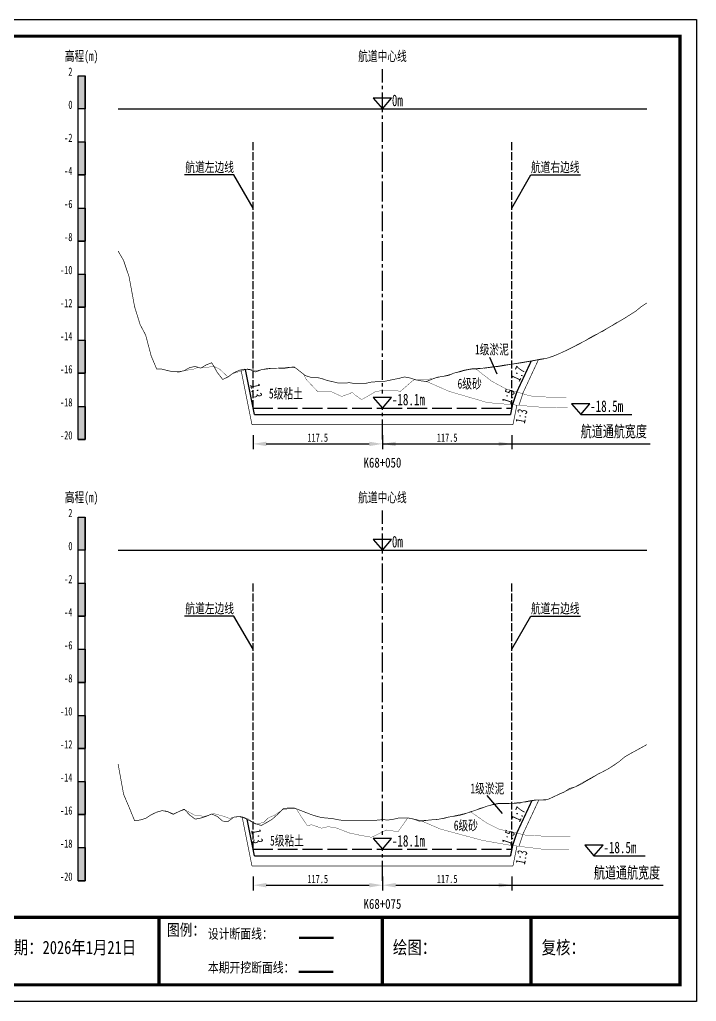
# Model space of a CAD drawing. Header units: millimetres. Extents: x 0 to 1680, y -8762 to 0.
# Drawn here: x 215.2 to 420, y -2970 to -2673 of the extents above; entities that cross this region are included whole.
import ezdxf
from ezdxf.enums import TextEntityAlignment as Align

# ---------------------------------------------------------------- set-up
doc = ezdxf.new("R2010")
doc.units = ezdxf.units.MM
for name, pattern in [('ACAD_ISO02W100', [15, 12, -3]), ('ACAD_ISO05W100', [33, 24, -3, 0, -3, 0, -3]), ('CENTER2', [1.125, 0.75, -0.125, 0.125, -0.125])]:
    doc.linetypes.add(name, pattern=pattern)
for name, color, linetype in [('0-桩号', 1, 'Continuous'), ('0-航道左右边线标注', 8, 'Continuous'), ('1-疏浚底高', 7, 'Continuous'), ('1-通航宽度', 7, 'Continuous'), ('1-通航底高', 7, 'Continuous'), ('202601', 5, 'Continuous'), ('DMX', 20, 'Continuous'), ('L1', 7, 'Continuous'), ('图幅外框线', 145, 'Continuous'), ('地质分层', 6, 'Continuous'), ('坡比', 1, 'Continuous'), ('尺寸标注', 1, 'Continuous'), ('开挖线', 4, 'Continuous'), ('标尺', 7, 'Continuous'), ('超挖线', 3, 'Continuous'), ('辅助框', 7, 'Continuous'), ('通航底面线', 7, 'ACAD_ISO02W100')]:
    doc.layers.add(name, color=color, linetype=linetype)
doc.styles.get("Standard").update_dxf_attribs({"font": 'arial.ttf'})
doc.styles.add('仿宋', font='仿宋_GB2312.ttf', dxfattribs={"width": 0.8})
doc.styles.add('仿宋GB2312', font='仿宋_GB2312.ttf', dxfattribs={"width": 0.7, "height": 2.5})
doc.styles.add('仿宋体', font='仿宋_GB2312.ttf', dxfattribs={"width": 0.8})
doc.dimstyles.new('2000', dxfattribs={"dimtxt": 3, "dimasz": 2.5, "dimexe": 1.25, "dimexo": 0.625, "dimtad": 1, "dimlfac": 2, "dimdsep": 46, "dimtxsty": 'Standard', "dimcen": 2.5, "dimadec": 0, "dimazin": 0, "dimtfac": 1, "dimtmove": 0, "dimatfit": 3, "dimfxl": 0, "dimarcsym": 0})

# ---------------------------------------------------------------- blocks, each defined once
blk = doc.blocks.new('标尺')
at = {"layer": '标尺', "linetype": 'Continuous'}
for points in [[(-2.116669999959413, 100), (0, 100), (0, 90), (-2.116669999959413, 90)], [(-2.116669999959413, 80), (0, 80), (0, 70), (-2.116669999959413, 70)], [(-2.116669999959413, 60), (0, 60), (0, 50), (-2.116669999959413, 50)], [(-2.116669999959413, 40), (0, 40), (0, 30), (-2.116669999959413, 30)], [(-2.116669999959413, 20), (0, 20), (0, 10), (-2.116669999959413, 10)], [(-2.116669999959413, 0), (0, 0), (0, -10), (-2.116669999959413, -10)]]:
    blk.add_hatch(color=256, dxfattribs=at).paths.add_polyline_path(points)
for p, q in [((-2.116669999959413, -10), (-2.116669999959413, 100)), ((0, -10), (0, 100)), ((-2.116669999959413, 80), (0, 80)), ((-2.116669999959413, 70), (0, 70)), ((-2.116669999959413, 60), (0, 60)), ((-2.116669999959413, 50), (0, 50)), ((-2.116669999959413, 40), (0, 40)), ((-2.116669999959413, 30), (0, 30)), ((-2.116669999959413, 20), (0, 20)), ((-2.116669999959413, 10), (0, 10)), ((-2.116669999959413, 0), (0, 0)), ((-2.116669999959413, -10), (0, -10))]:
    blk.add_line(p, q, dxfattribs=at)
at = {"layer": '标尺'}
for points in [[(-2.116669999959413, 100), (0, 100), (0, 90), (-2.116669999959413, 90)], [(-2.116669999959413, 100), (0, 100), (0, 90), (-2.116669999959413, 90)], [(-2.116669999959413, 80), (0, 80), (0, 70), (-2.116669999959413, 70)], [(-2.116669999959413, 80), (0, 80), (0, 70), (-2.116669999959413, 70)], [(-2.116669999959413, 60), (0, 60), (0, 50), (-2.116669999959413, 50)], [(-2.116669999959413, 60), (0, 60), (0, 50), (-2.116669999959413, 50)], [(-2.116669999959413, 40), (0, 40), (0, 30), (-2.116669999959413, 30)], [(-2.116669999959413, 40), (0, 40), (0, 30), (-2.116669999959413, 30)], [(-2.116669999959413, 20), (0, 20), (0, 10), (-2.116669999959413, 10)], [(-2.116669999959413, 20), (0, 20), (0, 10), (-2.116669999959413, 10)], [(-2.116669999959413, 0), (0, 0), (0, -10), (-2.116669999959413, -10)], [(-2.116669999959413, 0), (0, 0), (0, -10), (-2.116669999959413, -10)]]:
    blk.add_lwpolyline(points, close=True, dxfattribs=at)
at = {"layer": '标尺', "style": '仿宋GB2312', "width": 0.7}
blk.add_text('高程(m)', height=3, dxfattribs=at).set_placement((-1.058334999950603, 106.0000000009313), align=Align.MIDDLE_CENTER)
for s, p in [('2', (-3.816669999971054, 100)), ('0', (-3.816669999971054, 90)), ('-2', (-3.816669999971054, 80)), ('-4', (-3.816669999971054, 70)), ('-6', (-3.816669999971054, 60)), ('-8', (-3.816669999971054, 50)), ('-10', (-3.816669999971054, 40)), ('-12', (-3.816669999971054, 30)), ('-14', (-3.816669999971054, 20)), ('-16', (-3.816669999971054, 10)), ('-18', (-3.816669999971054, 0)), ('-20', (-3.816669999971054, -10))]:
    blk.add_text(s, height=2.5, dxfattribs=at).set_placement(p, align=Align.RIGHT)
blk = doc.blocks.new('*D187')
at = {"layer": 'Defpoints', "color": 0, "ltscale": 0.5}
for p in [(285.833333333811, -2790.5), (325, -2790.5), (325, -2801.353941989975)]:
    blk.add_point(p, dxfattribs=at)
at = {"layer": '尺寸标注', "color": 0, "lineweight": -2, "ltscale": 0.5}
for p, q in [((285.833333333811, -2798.75), (285.833333333811, -2802.953941989975)), ((325, -2798.75), (325, -2802.953941989975)), ((289.833333333811, -2801.353941989975), (321, -2801.353941989975))]:
    blk.add_line(p, q, dxfattribs=at)
at = {"layer": '尺寸标注', "color": 0, "ltscale": 0.5}
for points in [[(289.833333333811, -2800.687275323309), (289.833333333811, -2802.020608656642), (285.833333333811, -2801.353941989975)], [(321, -2800.687275323309), (321, -2802.020608656642), (325, -2801.353941989975)]]:
    blk.add_solid(points, dxfattribs=at)
at = {"layer": '尺寸标注', "color": 0, "ltscale": 0.5, "insert": (305.4166666669055, -2799.478941989975), "char_height": 2.5, "attachment_point": 5, "style": '仿宋GB2312'}
blk.add_mtext('117.5', dxfattribs=at)
blk = doc.blocks.new('*D188')
at = {"layer": 'Defpoints', "color": 0, "ltscale": 0.5}
for p in [(285.833333333811, -2924), (325, -2924), (325, -2934.853911923008)]:
    blk.add_point(p, dxfattribs=at)
at = {"layer": '尺寸标注', "color": 0, "lineweight": -2, "ltscale": 0.5}
for p, q in [((285.833333333811, -2932.25), (285.833333333811, -2936.453911923008)), ((325, -2932.25), (325, -2936.453911923008)), ((289.833333333811, -2934.853911923008), (321, -2934.853911923008))]:
    blk.add_line(p, q, dxfattribs=at)
at = {"layer": '尺寸标注', "color": 0, "ltscale": 0.5}
for points in [[(289.833333333811, -2934.187245256342), (289.833333333811, -2935.520578589675), (285.833333333811, -2934.853911923008)], [(321, -2934.187245256342), (321, -2935.520578589675), (325, -2934.853911923008)]]:
    blk.add_solid(points, dxfattribs=at)
at = {"layer": '尺寸标注', "color": 0, "ltscale": 0.5, "insert": (305.4166666669055, -2932.978911923008), "char_height": 2.5, "attachment_point": 5, "style": '仿宋GB2312'}
blk.add_mtext('117.5', dxfattribs=at)
blk = doc.blocks.new('*D128')
at = {"layer": 'Defpoints', "color": 0, "ltscale": 0.5}
for p in [(325, -2790.5), (364.16666666756, -2790.5), (364.16666666756, -2801.353888403436)]:
    blk.add_point(p, dxfattribs=at)
at = {"layer": '尺寸标注', "color": 0, "lineweight": -2, "ltscale": 0.5}
for p, q in [((325, -2798.75), (325, -2802.953888403436)), ((364.16666666756, -2798.75), (364.16666666756, -2802.953888403436)), ((329, -2801.353888403436), (360.16666666756, -2801.353888403436))]:
    blk.add_line(p, q, dxfattribs=at)
at = {"layer": '尺寸标注', "color": 0, "ltscale": 0.5}
for points in [[(329, -2800.68722173677), (329, -2802.020555070103), (325, -2801.353888403436)], [(360.16666666756, -2800.68722173677), (360.16666666756, -2802.020555070103), (364.16666666756, -2801.353888403436)]]:
    blk.add_solid(points, dxfattribs=at)
at = {"layer": '尺寸标注', "color": 0, "ltscale": 0.5, "insert": (344.58333333378, -2799.478888403436), "char_height": 2.5, "attachment_point": 5, "style": '仿宋GB2312'}
blk.add_mtext('117.5', dxfattribs=at)
blk = doc.blocks.new('*D129')
at = {"layer": 'Defpoints', "color": 0, "ltscale": 0.5}
for p in [(325, -2924), (364.16666666649, -2924), (364.16666666649, -2934.85385832566)]:
    blk.add_point(p, dxfattribs=at)
at = {"layer": '尺寸标注', "color": 0, "lineweight": -2, "ltscale": 0.5}
for p, q in [((325, -2932.25), (325, -2936.453858325659)), ((364.16666666649, -2932.25), (364.16666666649, -2936.453858325659)), ((329, -2934.85385832566), (360.16666666649, -2934.85385832566))]:
    blk.add_line(p, q, dxfattribs=at)
at = {"layer": '尺寸标注', "color": 0, "ltscale": 0.5}
for points in [[(329, -2934.187191658993), (329, -2935.520524992326), (325, -2934.85385832566)], [(360.16666666649, -2934.187191658993), (360.16666666649, -2935.520524992326), (364.16666666649, -2934.85385832566)]]:
    blk.add_solid(points, dxfattribs=at)
at = {"layer": '尺寸标注', "color": 0, "ltscale": 0.5, "insert": (344.583333333245, -2932.97885832566), "char_height": 2.5, "attachment_point": 5, "style": '仿宋GB2312'}
blk.add_mtext('117.5', dxfattribs=at)
blk = doc.blocks.new('通航底高')
at = {"layer": '1-通航底高'}
for p, q in [((-2.762494692986365, 3.232132659759372), (5.923793651163578e-06, 6.932765245437622e-06)), ((2.762506540631875, 3.232132659759372), (-2.762494692986365, 3.232132659759372)), ((5.923793651163578e-06, 6.932765245437622e-06), (2.762506540631875, 3.232132659759372))]:
    blk.add_line(p, q, dxfattribs=at)
at = {"layer": '1-通航底高', "style": '仿宋', "width": 0.7}
blk.add_attdef('通航底高', (2.856129719933961, 0.8203305718488991), '', height=3.5, dxfattribs=at)
blk = doc.blocks.new('疏浚底高')
at = {"layer": '1-疏浚底高'}
for p, q in [((-2.762500616780017, 3.232125726994127), (0, 0)), ((2.762500616838224, 3.232125726994127), (-2.762500616780017, 3.232125726994127)), ((0, 0), (2.762500616838224, 3.232125726994127)), ((-5.923793651163578e-06, -6.932765245437622e-06), (15.51466270413067, -6.932765245437622e-06))]:
    blk.add_line(p, q, dxfattribs=at)
at = {"layer": '1-疏浚底高', "style": '仿宋', "width": 0.7}
blk.add_attdef('疏浚底高', (2.856123796140309, 0.8203236390836537), '', height=3.5, dxfattribs=at)

msp = doc.modelspace()

# ---------------------------------------------------------------- linework, layer by layer
at = {"layer": '0-航道左右边线标注', "linetype": 'ACAD_ISO02W100', "ltscale": 0.2}
for points in [[(285.833333333811, -2790.5), (285.833333333811, -2710)], [(364.1666666675601, -2790.5), (364.1666666675601, -2710)], [(285.833333333811, -2924), (285.833333333811, -2843.5)], [(364.1666666664901, -2924), (364.1666666664901, -2843.5)]]:
    msp.add_lwpolyline(points, dxfattribs=at)
at = {"layer": '0-航道左右边线标注'}
for points in [[(285.833333333811, -2730), (280.0598306419438, -2719.999999999984), (265.0598306419438, -2719.99999999994)], [(364.16666666756, -2730), (369.9401693594854, -2720.000000000016), (384.9401693594854, -2720.00000000006)], [(285.833333333811, -2863.5), (280.0598306419438, -2853.499999999984), (265.0598306419438, -2853.49999999994)], [(364.16666666649, -2863.5), (369.9401693584154, -2853.500000000016), (384.9401693584154, -2853.50000000006)]]:
    msp.add_lwpolyline(points, dxfattribs=at)
at = {"layer": '1-通航宽度'}
for points in [[(325, -2801.35), (406, -2801.35)], [(329, -2934.85), (410, -2934.85)]]:
    msp.add_lwpolyline(points, dxfattribs=at)
at = {"layer": 'DMX', "color": 7, "linetype": 'Continuous', "const_width": 0.2}
for points in [[(244.9999999999997, -2743.020000000019), (244.9999999999997, -2743.020000000019), (246.6666666666861, -2745.85999999987), (248.3333333333139, -2750.845000000205), (250, -2759.879999999888), (251.6666666666861, -2765.259999999776), (253.3333333333139, -2768.399999999907), (255, -2774.700000000186), (256.6666666666861, -2778.689999999944), (258.3333333333139, -2778.745000000112), (260, -2779.180000000168), (261.6666666666861, -2779.51500000013), (263.3333333333139, -2779.529999999795), (265, -2779.225000000093), (266.6666666666861, -2778.245000000112), (268.3333333333139, -2777.924999999814), (270, -2778.439999999944), (271.6666666666861, -2777.450000000186), (273.3333333333139, -2776.794999999925), (275, -2779.705000000075), (276.6666666666861, -2781.865000000224), (278.3333333333139, -2781.044999999925), (280, -2779.839999999851), (281.6666666666861, -2779.064999999944), (283.3333333333139, -2778.729999999981), (285, -2778.935000000056), (286.6666666666861, -2779.580000000075), (288.3333333333139, -2778.904999999795), (290, -2778.604999999981), (291.6666666666861, -2778.444999999832), (293.3333333333139, -2778.439999999944), (295, -2778.430000000168), (296.6666666666861, -2778.180000000168), (298.3333333333139, -2778.095000000205), (300, -2779.379999999888), (301.6666666666861, -2780.694999999832), (303.3333333333139, -2781.200000000186), (305, -2781.220000000205), (306.6666666666861, -2781.595000000205), (308.3333333333139, -2782.189999999944), (310, -2782.540000000037), (311.6666666666861, -2782.950000000186), (313.3333333333139, -2782.964999999851), (315, -2782.839999999851), (316.6666666666861, -2783.100000000093), (318.3333333333139, -2782.98499999987), (320, -2783.01500000013), (321.6666666666861, -2782.649999999907), (323.3333333333139, -2782.529999999795), (325, -2782.555000000168), (326.6666666666861, -2782.214999999851), (328.3333333333139, -2781.854999999981), (330, -2781.535000000149), (331.6666666666861, -2781.095000000205), (333.3333333333139, -2781.404999999795), (335, -2781.950000000186), (336.6666666666861, -2782.274999999907), (338.3333333333139, -2782.479999999981), (340, -2781.76500000013), (341.6666666666861, -2781.174999999814), (343.3333333333139, -2780.919999999925), (345, -2780.645000000019), (346.6666666666861, -2779.904999999795), (348.3333333333139, -2779.560000000056), (350, -2779.069999999832), (351.6666666666861, -2778.75), (353.3333333333139, -2778.705000000075), (355, -2778.495000000112), (356.6666666666861, -2778.274999999907), (358.3333333333139, -2778.040000000037), (360, -2777.854999999981), (361.6666666666861, -2777.555000000168), (363.3333333333139, -2777.325000000186), (365, -2777.120000000112), (366.6666666666861, -2776.879999999888), (368.3333333333139, -2776.600000000093), (370, -2776.319999999832), (371.6666666666861, -2776.009999999776), (373.3333333333139, -2775.720000000205), (375, -2775.379999999888), (376.6666666666861, -2774.825000000186), (378.3333333333139, -2774.125), (380, -2773.365000000224), (381.6666666666861, -2772.535000000149), (383.3333333333139, -2771.689999999944), (385, -2770.850000000093), (386.6666666666861, -2769.959999999963), (388.3333333333139, -2769.069999999832), (390, -2768.129999999888), (391.6666666666861, -2767.165000000037), (393.3333333333139, -2766.214999999851), (395, -2765.274999999907), (396.6666666666861, -2764.274999999907), (398.3333333333139, -2763.299999999814), (400, -2762.245000000112), (401.6666666666861, -2761.185000000056), (403.3333333333139, -2759.814999999944), (405, -2758.709999999963)], [(244.9999999999996, -2898.185000000054), (244.9999999999996, -2898.185000000056), (246.6666666666861, -2907.375), (248.3333333333139, -2911.270000000019), (250, -2915.375), (251.6666666666861, -2915.125), (253.3333333333139, -2914.645000000019), (255, -2913.555000000168), (256.6666666666861, -2912.759999999776), (258.3333333333139, -2912.299999999814), (260, -2912.60999999987), (261.6666666666861, -2913.404999999795), (263.3333333333139, -2912.600000000093), (265, -2911.865000000224), (266.6666666666861, -2913.634999999776), (268.3333333333139, -2914.875), (270, -2914.549999999814), (271.6666666666861, -2914.024999999907), (273.3333333333139, -2913.314999999944), (275, -2914.060000000056), (276.6666666666861, -2915.479999999981), (278.3333333333139, -2915.520000000019), (280, -2914.285000000149), (281.6666666666861, -2914.095000000205), (283.3333333333139, -2914.564999999944), (285, -2915.439999999944), (286.6666666666861, -2916.290000000037), (288.3333333333139, -2916.779999999795), (290, -2915.89000000013), (291.6666666666861, -2914.870000000112), (293.3333333333139, -2913.35999999987), (295, -2911.725000000093), (296.6666666666861, -2911.470000000205), (298.3333333333139, -2911.51500000013), (300, -2912.160000000149), (301.6666666666861, -2912.799999999814), (303.3333333333139, -2913.459999999963), (305, -2913.98499999987), (306.6666666666861, -2914.415000000037), (308.3333333333139, -2914.560000000056), (310, -2914.725000000093), (311.6666666666861, -2915.075000000186), (313.3333333333139, -2915.294999999925), (315, -2915.350000000093), (316.6666666666861, -2915.370000000112), (318.3333333333139, -2915.365000000224), (320, -2915.375), (321.6666666666861, -2915.330000000075), (323.3333333333139, -2915.185000000056), (325, -2915.024999999907), (326.6666666666861, -2915.134999999776), (328.3333333333139, -2914.899999999907), (330, -2914.51500000013), (331.6666666666861, -2914.48499999987), (333.3333333333139, -2914.595000000205), (335, -2914.995000000112), (336.6666666666861, -2915.345000000205), (338.3333333333139, -2915.229999999981), (340, -2915.075000000186), (341.6666666666861, -2914.964999999851), (343.3333333333139, -2914.649999999907), (345, -2914.229999999981), (346.6666666666861, -2913.995000000112), (348.3333333333139, -2913.720000000205), (350, -2913.245000000112), (351.6666666666861, -2912.649999999907), (353.3333333333139, -2912.120000000112), (355, -2911.560000000056), (356.6666666666861, -2910.935000000056), (358.3333333333139, -2910.529999999795), (360, -2910.214999999851), (361.6666666666861, -2910.145000000019), (363.3333333333139, -2910.145000000019), (365, -2910.024999999907), (366.6666666666861, -2909.790000000037), (368.3333333333139, -2909.674999999814), (370, -2909.354999999981), (371.6666666666861, -2909.084999999963), (373.3333333333139, -2909.060000000056), (375, -2908.919999999925), (376.6666666666861, -2908.194999999832), (378.3333333333139, -2907.39000000013), (380, -2906.674999999814), (381.6666666666861, -2905.580000000075), (383.3333333333139, -2905.120000000112), (385, -2904.350000000093), (386.6666666666861, -2903.354999999981), (388.3333333333139, -2902.410000000149), (390, -2901.39000000013), (391.6666666666861, -2900.540000000037), (393.3333333333139, -2899.645000000019), (395, -2898.60999999987), (396.6666666666861, -2897.424999999814), (398.3333333333139, -2896.040000000037), (400, -2895.064999999944), (401.6666666666861, -2894.165000000037), (403.3333333333139, -2893.245000000112), (405, -2892.325000000186)]]:
    msp.add_lwpolyline(points, dxfattribs=at)
at = {"layer": 'L1', "linetype": 'CENTER2', "ltscale": 8}
for p, q in [((324.9999999999995, -2800), (324.9999999999995, -2688)), ((324.9999999999995, -2933.499999999069), (324.9999999999995, -2821.499999999069))]:
    msp.add_line(p, q, dxfattribs=at)
at = {"layer": 'L1'}
for p, q in [((322.2374993832195, -2696.767874272773), (324.9999999999995, -2699.999999999767)), ((327.7625006168378, -2696.767874272773), (322.2374993832195, -2696.767874272773)), ((324.9999999999995, -2699.999999999767), (327.7625006168378, -2696.767874272773)), ((244.9999999999995, -2699.999999999767), (404.9999999999995, -2700.000000000233)), ((322.2374993832195, -2830.267874271842), (324.9999999999995, -2833.499999998836)), ((327.7625006168378, -2830.267874271842), (322.2374993832195, -2830.267874271842)), ((324.9999999999995, -2833.499999998836), (327.7625006168378, -2830.267874271842)), ((244.9999999999995, -2833.499999998836), (404.9999999999995, -2833.499999999302))]:
    msp.add_line(p, q, dxfattribs=at)
at = {"layer": '地质分层'}
for points in [[(357.4419160389134, -2775.069958502745), (359.5784259896536, -2780.176486508866)], [(356.5809724845458, -2907.758839010923), (361.2427670776524, -2913.134705935998)]]:
    msp.add_lwpolyline(points, dxfattribs=at)
at = {"layer": '地质分层', "linetype": 'ACAD_ISO05W100', "ltscale": 0.2, "const_width": 0.1, "flags": 128}
for points in [[(353.3333333333139, -2778.705000000075), (358.0351674379781, -2782.374460893683), (362.3582396879792, -2784.703144376166), (369.7702517099679, -2786.842865476385), (374.1664774639648, -2787.156444470864), (380.686065230102, -2787.306625548275)], [(338.3333333333139, -2782.479999999981), (345.3257680507377, -2785.506234503351), (356.7713872324675, -2788.848973514047), (374.1663725489634, -2790.35644324543), (381.0914064120572, -2790.424731738194)], [(351.6666666666861, -2912.649999999907), (356.5989547874779, -2916.077363047749), (360.207529286854, -2917.891957695596), (368.3917762506753, -2919.723225493915), (374.3781196200289, -2920.049999999814), (381.8154455268859, -2920.054942098395)], [(336.6666666666861, -2915.345000000205), (342.626554325223, -2917.89751541242), (355.3370787810418, -2921.318707717583), (363.4841149318963, -2922.738287043758), (374.1664774639648, -2924.051020611543), (381.4635039229416, -2924.01582360875)]]:
    msp.add_lwpolyline(points, dxfattribs=at)
at = {"layer": '开挖线', "linetype": 'Continuous', "const_width": 0.4, "flags": 128}
for points in [[(365.6498198202949, -2785.653367263188), (370.0059036463318, -2776.318901921614)], [(286.2333333322448, -2792.499999994654), (283.4830155149806, -2778.748410908333)], [(364.3652533041938, -2789.50706681157), (365.6498198202949, -2785.653367263188)], [(363.766666667577, -2792.499999994654), (364.3652533041938, -2789.50706681157)], [(286.2333333322448, -2792.499999994654), (363.766666667577, -2792.499999994654)], [(365.6439289868881, -2919.108380385854), (370.2114955649758, -2909.320737718454)], [(286.2333333322448, -2925.999999994654), (284.0182495344179, -2914.924581005519)], [(364.3965829929724, -2922.850418367677), (365.6439289868881, -2919.108380385854)], [(363.766666667577, -2925.999999994654), (364.3965829929724, -2922.850418367677)], [(286.2333333322448, -2925.999999994654), (363.766666667577, -2925.999999994654)]]:
    msp.add_lwpolyline(points, dxfattribs=at)
at = {"layer": '超挖线', "linetype": 'ACAD_ISO02W100', "ltscale": 0.5, "const_width": 0.2, "flags": 128}
for points in [[(367.4123712141121, -2786.16218570498), (372.1927781270308, -2775.91845660581)], [(285.5000000322024, -2795.499999994654), (282.191886207713, -2778.959430872207)], [(366.3091127748463, -2789.675523942217), (367.4742692218677, -2786.180054601153)], [(364.4999999676193, -2795.499999994654), (365.6758706779573, -2789.620646442965)], [(285.5000000322024, -2795.499999994654), (364.4999999676193, -2795.499999994654)], [(367.4548357467489, -2919.513580186123), (372.3261226924255, -2909.075108159613)], [(285.5000000322024, -2928.999999994654), (282.5699449271772, -2914.349724469528)], [(366.3178928991713, -2923.086524191685), (367.5051235176503, -2919.524832336248)], [(364.4999999676193, -2928.999999994654), (365.6979322657246, -2923.010338504129)], [(285.5000000322024, -2928.999999994654), (364.4999999676193, -2928.999999994654)]]:
    msp.add_lwpolyline(points, dxfattribs=at)
at = {"layer": '辅助框', "color": 24, "const_width": 1}
for points in [[(24.99999999890201, -2944.581966023392), (414.999999998902, -2944.581966023392)], [(257.3787765647867, -2944.581966023392), (257.3787765647867, -2965)], [(324.999999998902, -2944.581966023392), (324.999999998902, -2965)], [(369.999999998902, -2944.581966023392), (369.999999998902, -2944.581966023392), (369.999999998902, -2965)]]:
    msp.add_lwpolyline(points, dxfattribs=at)
at = {"layer": '辅助框', "color": 7, "lineweight": 50}
msp.add_lwpolyline([(299.7886391446841, -2950.780435456122), (310.1471387544652, -2950.780435456122)], dxfattribs=at)
at = {"layer": '辅助框', "color": 1, "lineweight": 50}
msp.add_lwpolyline([(299.7167638412693, -2961.106961125781), (310.0752634510504, -2961.106961125781)], dxfattribs=at)

# ---------------------------------------------------------------- block references
at = {"layer": '1-疏浚底高'}
for p in [(385, -2792.5), (389, -2926)]:
    msp.add_blockref('疏浚底高', p, dxfattribs=at).add_auto_attribs({'疏浚底高': '-18.5m'})
at = {"layer": '标尺'}
for p in [(234.9999999999995, -2790), (234.9999999999995, -2923.499999999069)]:
    msp.add_blockref('标尺', p, dxfattribs=at)

# ---------------------------------------------------------------- texts
at = {"layer": '0-航道左右边线标注', "style": '仿宋', "width": 0.7}
for p in [(280.0598306419438, -2719.999999999984), (280.0598306419438, -2853.499999999984)]:
    msp.add_text('航道左边线', height=3, dxfattribs=at).set_placement(p, align=Align.BOTTOM_RIGHT)
for p in [(369.9401693594854, -2720.000000000016), (369.9401693584154, -2853.500000000016)]:
    msp.add_text('航道右边线', height=3, dxfattribs=at).set_placement(p, align=Align.BOTTOM_LEFT)
at = {"layer": '1-通航宽度', "style": '仿宋', "width": 0.7}
for p in [(385, -2800.35), (389, -2933.85)]:
    msp.add_text('航道通航宽度', height=3.5, dxfattribs=at).set_placement(p, align=Align.BOTTOM_LEFT)
at = {"layer": 'L1', "style": '仿宋', "width": 0.7}
for p in [(324.9999999999995, -2684.02892156085), (324.9999999999995, -2817.528921559919)]:
    msp.add_text('航道中心线', height=3, dxfattribs=at).set_placement(p, align=Align.MIDDLE_CENTER)
for p in [(327.8561237953249, -2699.179669429315), (327.8561237953249, -2832.679669428384)]:
    msp.add_text('0m ', height=3.5, dxfattribs=at).set_placement(p)
at = {"layer": '地质分层', "linetype": 'Continuous', "style": '仿宋GB2312', "width": 0.7}
for s, p in [('1级淤泥', (358.1376614303483, -2772.776526199964)), ('6级砂', (351.3858037587435, -2783.113133859028)), ('5级粘土', (295.7677357860041, -2786.102873686811)), ('1级淤泥', (356.7535214193687, -2905.577892423993)), ('6级砂', (350.242949170659, -2916.761885432712)), ('5级粘土', (296.1047119497607, -2921.37300358291))]:
    msp.add_text(s, height=3, dxfattribs=at).set_placement(p, align=Align.MIDDLE_CENTER)
at = {"layer": '坡比', "style": '仿宋体', "width": 0.7}
for s, rotation, p in [('1:7', 65, (366.0154874506554, -2780.140380810312)), ('1:3', 281, (286.8193337872607, -2785.231963242548)), ('1:5', 72, (363.1101614211286, -2786.94778714039)), ('1:3', 79, (367.0490900683953, -2792.95258851796)), ('1:7', 65, (366.1153472694991, -2913.368785392439)), ('1:3', 281, (287.0869530180299, -2920.070059396394)), ('1:5', 72, (363.1228886078617, -2920.346946202634)), ('1:3', 79, (367.0601208622789, -2926.397434548542))]:
    msp.add_text(s, height=3, rotation=rotation, dxfattribs=at).set_placement(p, align=Align.MIDDLE)
at = {"layer": '辅助框', "insert": (259.8269339582756, -2946.631954133957), "char_height": 3.5, "width": 20.65205776894732, "attachment_point": 1, "style": '仿宋'}
msp.add_mtext('{\\C3;图例：}', dxfattribs=at)
at = {"layer": '辅助框', "color": 7, "lineweight": 50, "insert": (272.1653762092857, -2948.051345709999), "char_height": 3, "width": 26.24716962347821, "attachment_point": 1, "style": '仿宋'}
msp.add_mtext('设计断面线：', dxfattribs=at)
at = {"layer": '辅助框', "lineweight": 0, "char_height": 4, "width": 115.8863471220259, "attachment_point": 1}
for s, insert in [('{\\fKaiTi|b0|i0|c134|p49;\\W0.8;测量日期：2026年1月21日}', (200.3284275252676, -2951.682042507085)), ('{\\fKaiTi|b0|i0|c134|p49;\\W0.8;绘图：}', (328.1550933683716, -2951.682042507085)), ('{\\fKaiTi|b0|i0|c134|p49;\\W0.8;复核：}', (373.1550933683716, -2951.682042507085))]:
    msp.add_mtext(s, dxfattribs=dict(at, insert=insert))
at = {"layer": '辅助框', "color": 1, "insert": (272.1653762092857, -2958.260362698303), "char_height": 3, "width": 26.24716962347821, "attachment_point": 1, "style": '仿宋'}
msp.add_mtext('本期开挖断面线：', dxfattribs=at)

# ---------------------------------------------------------------- wipeouts: each hides what was drawn before it
for points in [[(319.1678378378377, -2808.605927026794), (319.1678378378377, -2805.4518729727397), (330.76729729729715, -2805.4518729727397), (330.76729729729715, -2808.605927026794)], [(319.1678378378377, -2942.105927025863), (319.1678378378377, -2938.951872971809), (330.76729729729715, -2938.951872971809), (330.76729729729715, -2942.105927025863)]]:
    msp.add_wipeout(points).dxf.layer = '0-桩号'

# ---------------------------------------------------------------- next in the draw order: texts
at = {"layer": '0-桩号', "style": '仿宋', "width": 0.8}
for s, p in [('K68+050', (325, -2807.028899999999)), ('K68+075', (325, -2940.5289))]:
    msp.add_text(s, height=3, dxfattribs=at).set_placement(p, align=Align.MIDDLE)

# ---------------------------------------------------------------- next in the draw order: wipeouts: each hides what was drawn before it
for points in [[(338.32193182584143, -2790.500006932765), (322.1304279924805, -2790.500006932765), (322.1304279924805, -2786.151016643063), (338.32193182584143, -2786.151016643063)], [(338.32193774963514, -2924), (322.1304339162742, -2924), (322.1304339162742, -2919.6510097102982), (338.32193774963514, -2919.6510097102982)]]:
    msp.add_wipeout(points).dxf.layer = '1-通航底高'

# ---------------------------------------------------------------- next in the draw order: linework, layer by layer
at = {"layer": '202601', "color": 1, "linetype": 'Continuous', "const_width": 0.1}
for points in [[(259.5500000001986, -2779.15), (259.5535555557545, -2779.14999961853), (259.5568888890875, -2779.14999961853), (261.7168888890876, -2779.499998092651), (263.4068888890876, -2779.650001525879), (264.6468888890876, -2779.299998283386), (268.1735555557545, -2778.649997711182), (269.2135555557546, -2778.150000572205), (269.8835555557546, -2778.35000038147), (272.9502222224206, -2778.049998283386), (273.9902222224206, -2777.89999961853), (275.7468888890875, -2778.749999999999), (278.1868888890875, -2781.049995422363), (279.7768888890876, -2780.050001144409), (282.6868888890875, -2779.14999961853), (284.1202222224206, -2778.649997711182), (285.4735555557546, -2778.899998664856), (286.9535555557546, -2779.099998474121), (289.9135555557546, -2778.749999999999), (291.3802222224206, -2778.550000190734), (292.0302222224205, -2778.449997901917), (292.9702222224205, -2778.449997901917), (295.1468888890876, -2778.600001335144), (295.8602222224206, -2778.499999046326), (297.1868888890875, -2778.200001716614), (298.7502222224206, -2778.400001525878), (301.2535555557546, -2780.450000762939), (301.8868888890876, -2781.800003051758), (305.3435555557546, -2785.450000762939), (306.7102222224206, -2785.450000762939), (309.4868888890875, -2785.500001907349), (309.6268888890875, -2785.600004196166), (312.6535555557546, -2786.999998092651), (315.0568888890875, -2786.149997711182), (315.7135555557545, -2785.799999237061), (315.9735555557546, -2785.85000038147), (316.6402222224206, -2786.499996185303), (318.7035555557545, -2787.950000762939), (321.1102222224206, -2786.599998474121), (323.0302222224205, -2785.450000762939), (326.0135555557546, -2785.150003433228), (327.2335555557545, -2785.249996185303), (329.3768888890876, -2785.249996185303), (330.4002222224206, -2785.500001907349), (333.9502222224206, -2782.399997711182), (334.6002222224205, -2781.999998092651), (334.8502222224205, -2781.999998092651), (337.9902222224206, -2781.750001907349), (339.9468888890876, -2781.700000762939), (340.1668888890875, -2781.64999961853), (343.6902222224206, -2780.799999237061), (344.3102222224206, -2780.649995803833), (347.0768888890876, -2779.850001335144), (349.2435555557545, -2779.099998474121), (349.2535555557545, -2779.099998474121), (349.2702222224206, -2779.099998474121), (352.3635555557545, -2778.499999046326), (354.2668888890876, -2778.400001525878), (355.9868888890876, -2778.499999046326), (356.9402222224206, -2778.35000038147), (359.3935555557546, -2778.049998283386), (359.9368888890875, -2778.000001907349), (361.1702222224205, -2777.800002098084), (363.4635555557545, -2777.399997711182), (364.8802222224206, -2777.049999237061), (368.5302222224205, -2776.449999809265), (370.2868888890875, -2776.149997711182), (372.9002222224206, -2775.650000572205), (374.7935555557546, -2775.39999961853), (377.7502222224206, -2774.349999427795), (378.4868888890876, -2774.099998474121), (380.6235555557545, -2773.150000572205), (381.3068888890875, -2772.800002098084), (383.7568888890876, -2771.599998474121), (384.4668888890876, -2771.25), (387.4435555557545, -2769.400000572205), (389.0202222224206, -2768.499999046326), (391.7135555557545, -2767.300000190735), (391.9835555557545, -2767.150001525879), (392.1935555557545, -2766.999998092651), (395.8302222224206, -2764.60000038147)], [(259.1940000001986, -2912.349999999069), (259.8802222224206, -2912.500000952743), (261.9135555557546, -2913.350001334212), (263.3302222224206, -2912.649999617598), (265.0335555557546, -2911.999999045394), (266.1002222224205, -2912.550002097153), (268.2968888890875, -2913.749996184371), (271.2468888890875, -2914.000001906417), (271.2568888890876, -2914.000001906417), (271.2702222224206, -2914.000001906417), (273.9935555557545, -2913.199997900986), (277.1035555557546, -2914.050003050826), (278.7068888890876, -2914.64999771025), (280.5402222224205, -2914.149995802901), (281.5902222224206, -2914.050003050826), (282.1635555557546, -2914.000001906417), (284.3868888890876, -2914.800001143477), (286.4735555557546, -2916.349998473189), (289.0302222224205, -2915.89999771025), (290.3768888890876, -2914.549995421432), (292.2735555557546, -2913.700004576705), (294.9735555557546, -2911.949997900986), (296.8635555557545, -2911.700001715682), (298.8402222224206, -2911.599999426864), (300.7702222224206, -2914.64999771025), (302.2835555557546, -2916.900001524947), (303.4968888890876, -2916.550003050826), (305.2402222224206, -2917.14999771025), (306.5635555557545, -2917.599998473189), (308.5102222224206, -2917.14999771025), (310.8835555557546, -2917.499996184371), (314.7135555557546, -2918.950000762008), (315.6468888890876, -2919.299999236129), (316.1402222224206, -2919.299999236129), (318.2235555557546, -2919.749999999069), (321.6635555557546, -2920.350004195235), (322.7902222224205, -2919.850002287887), (326.2335555557545, -2918.150001524947), (326.7502222224206, -2918.299995421432), (328.6335555557545, -2918.499999999069), (329.6268888890876, -2918.749996184371), (329.8668888890876, -2918.449998854659), (332.7068888890876, -2914.450002669356), (333.2768888890876, -2914.549995421432), (336.4002222224206, -2915.600000380538), (338.7768888890876, -2915.250001906417), (339.6568888890876, -2915.099998473189), (340.2968888890875, -2914.999996184371), (342.9368888890875, -2914.800001143477), (343.3835555557545, -2914.749999999069), (344.9935555557545, -2914.299999236129), (347.0368888890875, -2913.79999732878), (347.4768888890875, -2913.700004576705), (351.7802222224205, -2912.750001906417), (352.7502222224206, -2912.300001143477), (354.5902222224206, -2911.549998282454), (357.3535555557546, -2910.749999045394), (359.2868888890875, -2910.050002097153), (362.0968888890876, -2910.000000952743), (362.5302222224205, -2910.050002097153), (362.8035555557545, -2910.050002097153), (363.6135555557545, -2910.050002097153), (366.3468888890876, -2910.200000762008), (367.4935555557545, -2909.699998854659), (369.9302222224205, -2909.200001715682), (371.0535555557545, -2909.049998282454), (372.2402222224206, -2909.099999426864), (374.2768888890876, -2909.150000571273), (374.9868888890876, -2908.899999617598), (379.3502222224206, -2906.850000380538), (379.4535555557545, -2906.850000380538), (382.6068888890876, -2905.49999809172), (385.0835555557545, -2904.049998282454), (385.5568888890875, -2903.800002097153), (389.4168888890875, -2901.650000571273), (390.1068888890876, -2901.250000952743), (392.5602222224205, -2900.050002097153), (393.2935555557546, -2899.64999771025), (394.9068888890876, -2898.550001143477), (395.8335555557545, -2897.950001715682)]]:
    msp.add_lwpolyline(points, dxfattribs=at)
at = {"layer": '图幅外框线'}
msp.add_lwpolyline([(-1.097987478715368e-09, -2673), (419.999999998902, -2673), (419.999999998902, -2970), (-1.097987478715368e-09, -2970)], close=True, dxfattribs=at)
at = {"layer": '辅助框', "color": 24, "const_width": 1}
msp.add_lwpolyline([(414.999999998902, -2965), (414.999999998902, -2678), (24.99999999890201, -2678), (24.99999999890201, -2965)], close=True, dxfattribs=at)
at = {"layer": '通航底面线', "ltscale": 0.5}
for points in [[(285.8333333333139, -2790.5), (325, -2790.5), (364.1666666666861, -2790.5)], [(285.8333333333139, -2924), (325, -2924), (364.1666666666861, -2924)]]:
    msp.add_lwpolyline(points, dxfattribs=at)

# ---------------------------------------------------------------- next in the draw order: block references
at = {"layer": '1-通航底高'}
for p in [(325, -2790.5), (325, -2924)]:
    msp.add_blockref('通航底高', p, dxfattribs=at).add_auto_attribs({'通航底高': '-18.1m'})

# ---------------------------------------------------------------- next in the draw order: dimensions: what is measured, and where the dimension line sits
at = {"layer": '尺寸标注', "ltscale": 0.5}
for p1, p2, distance, picture, middle in [((285.833333333811, -2790.5), (325, -2790.5), -10.853941989974828, '*D187', (305.4166666669055, -2799.478941989975)), ((325, -2790.5), (364.16666666756, -2790.5), -10.85388840343603, '*D128', (344.58333333378, -2799.478888403436)), ((285.833333333811, -2924), (325, -2924), -10.853911923008127, '*D188', (305.4166666669055, -2932.978911923008)), ((325, -2924), (364.16666666649, -2924), -10.853858325659985, '*D129', (344.583333333245, -2932.97885832566))]:
    dim = msp.add_aligned_dim(p1=p1, p2=p2, distance=distance, dimstyle='2000', override={"dimtxt": 3.5, "dimasz": 4, "dimexe": 1.6, "dimexo": 8.25, "dimlfac": 3, "dimtxsty": '仿宋GB2312'}, dxfattribs=at)
    dim.commit()
    dim.dimension.update_dxf_attribs({"geometry": picture, "text_midpoint": middle})

doc.saveas('drawing.dxf')
